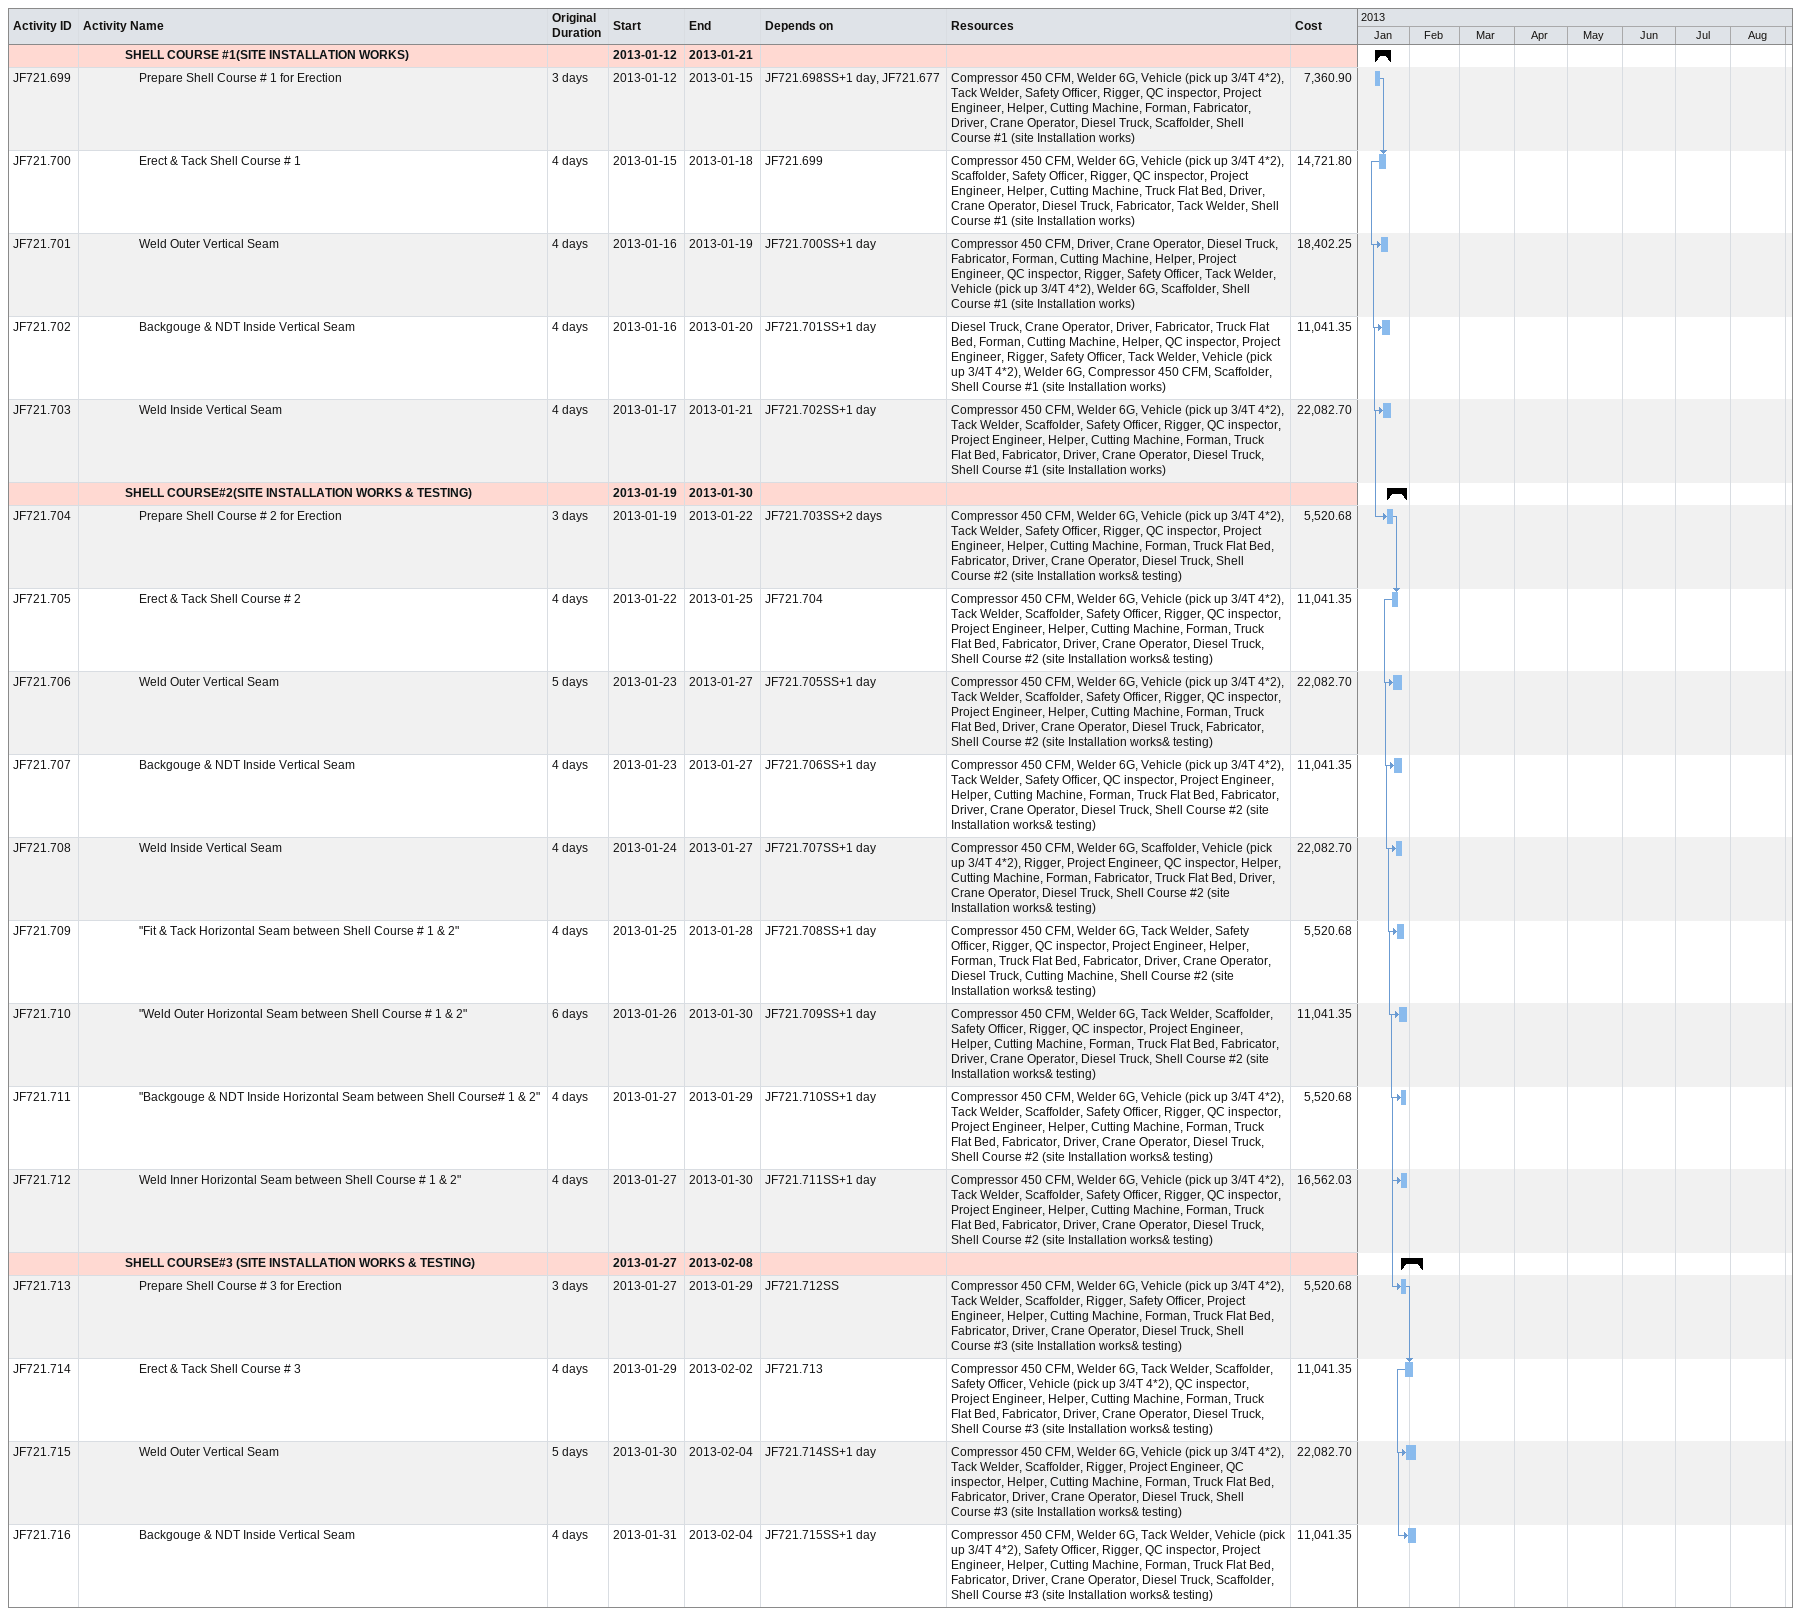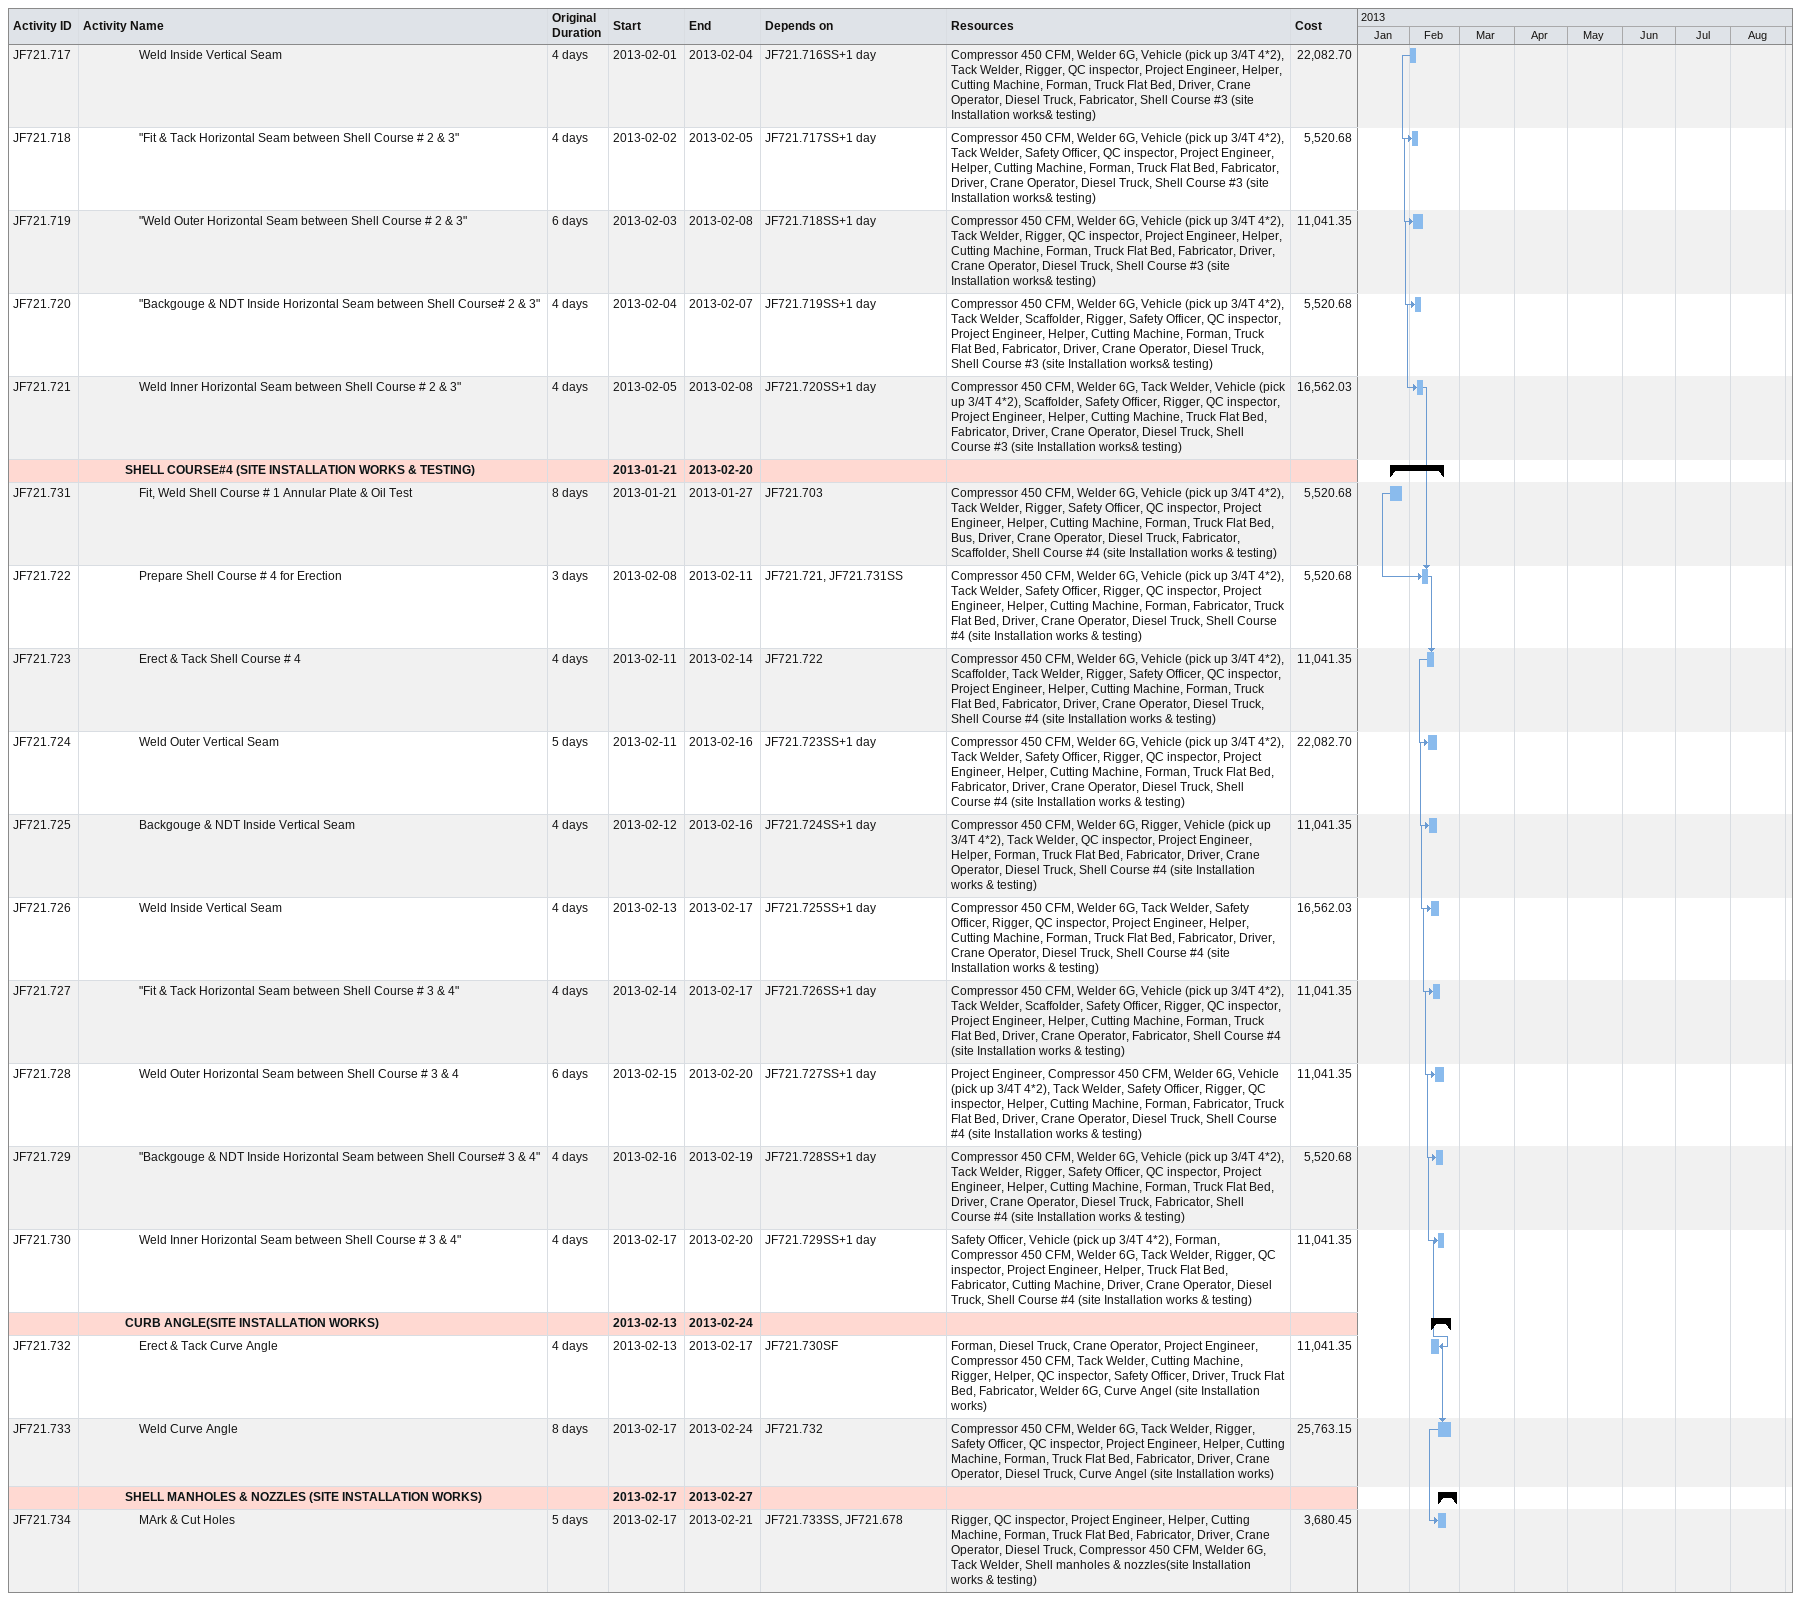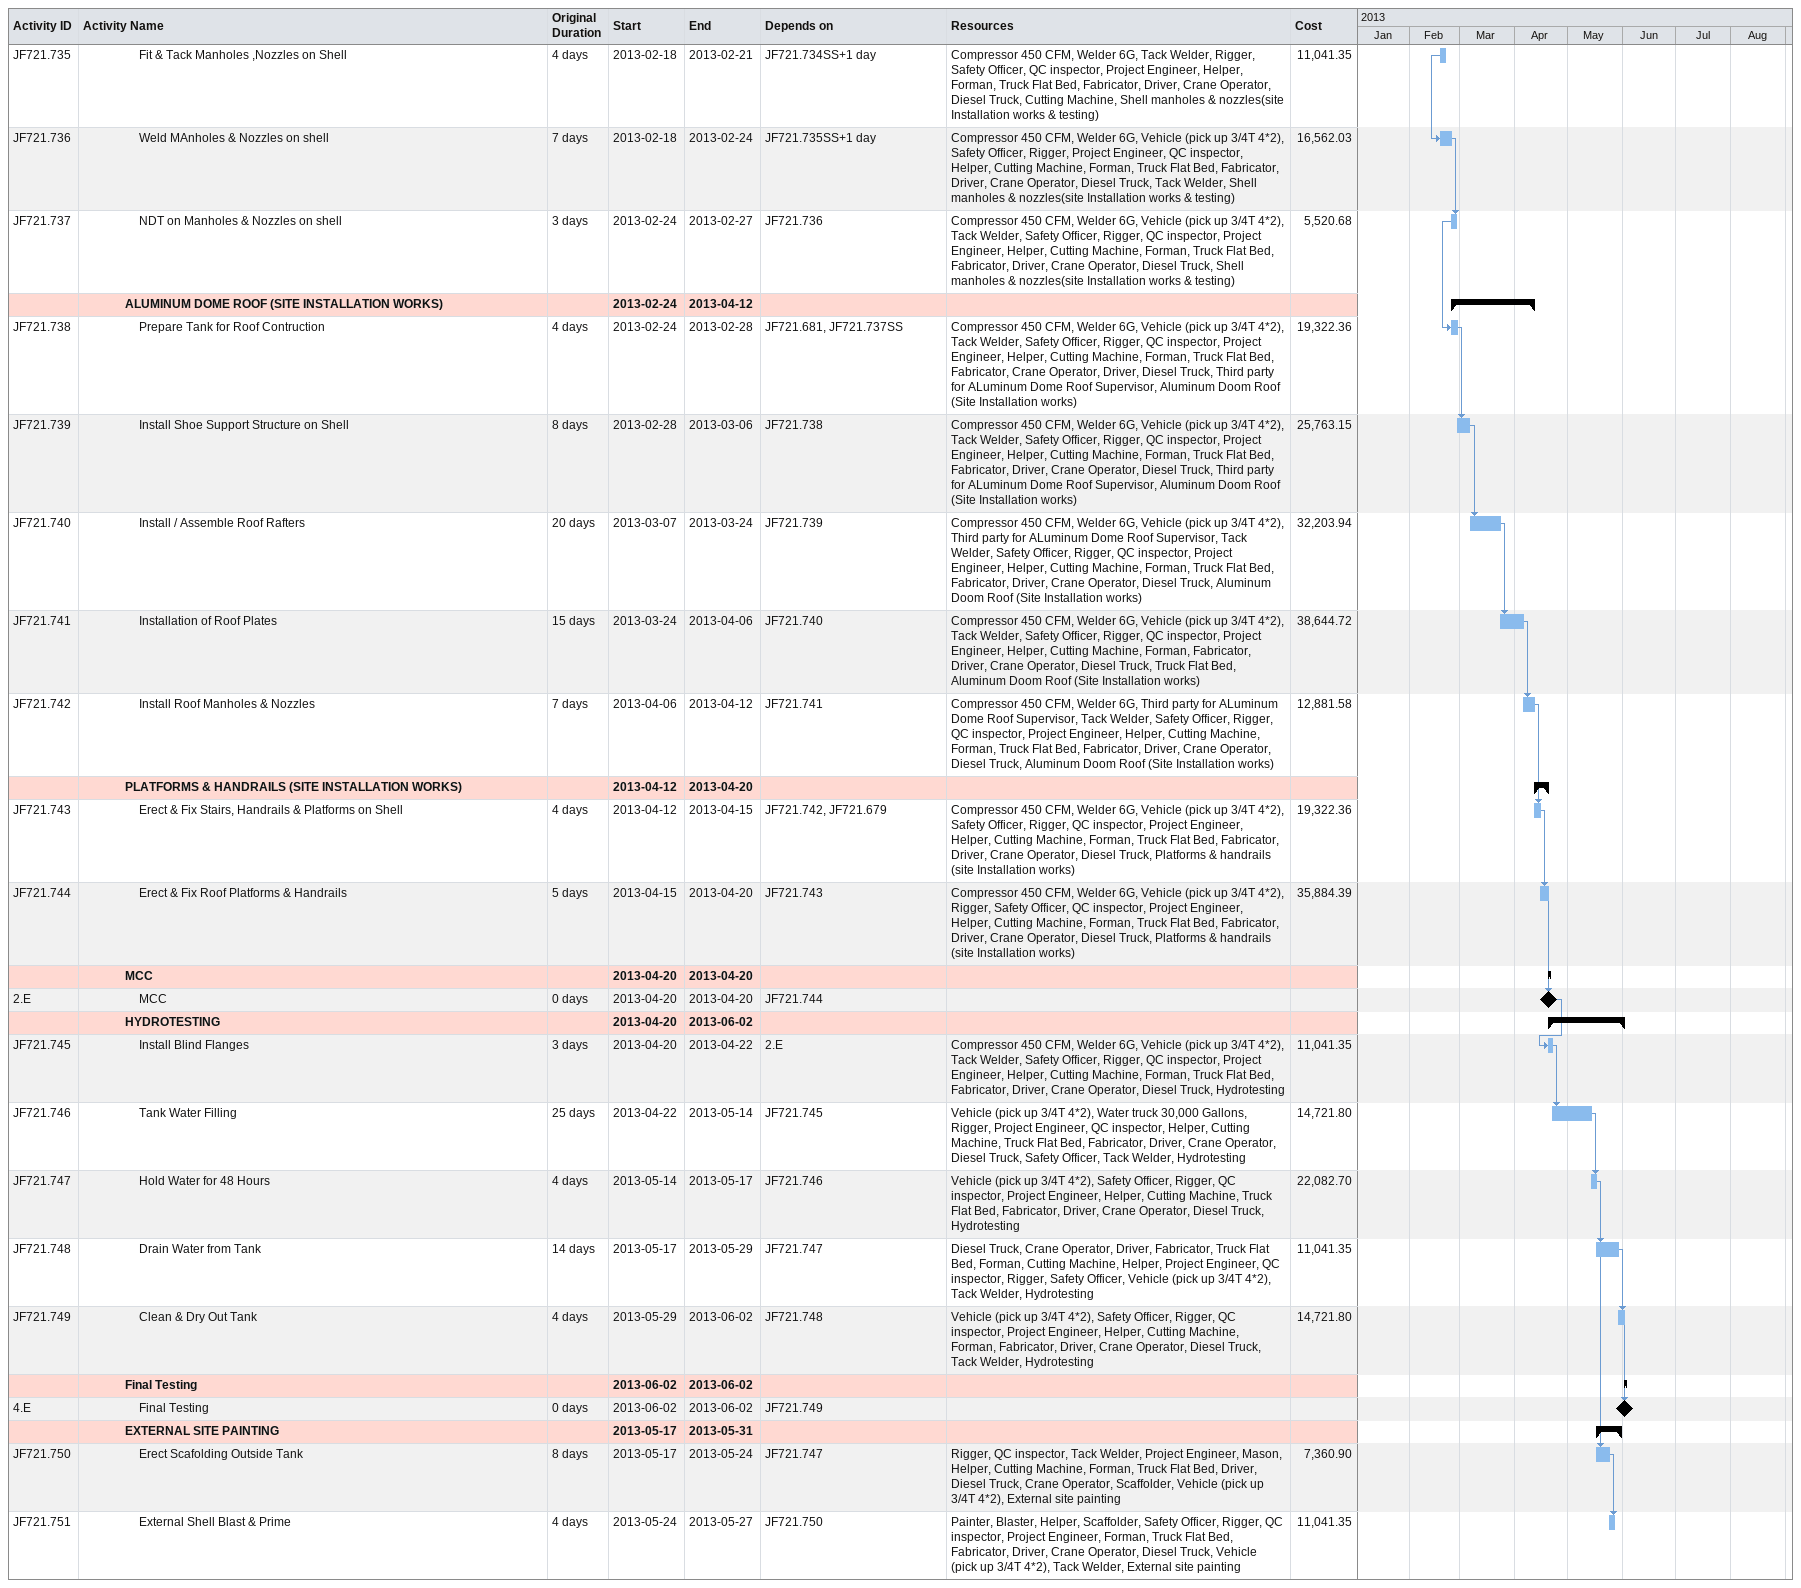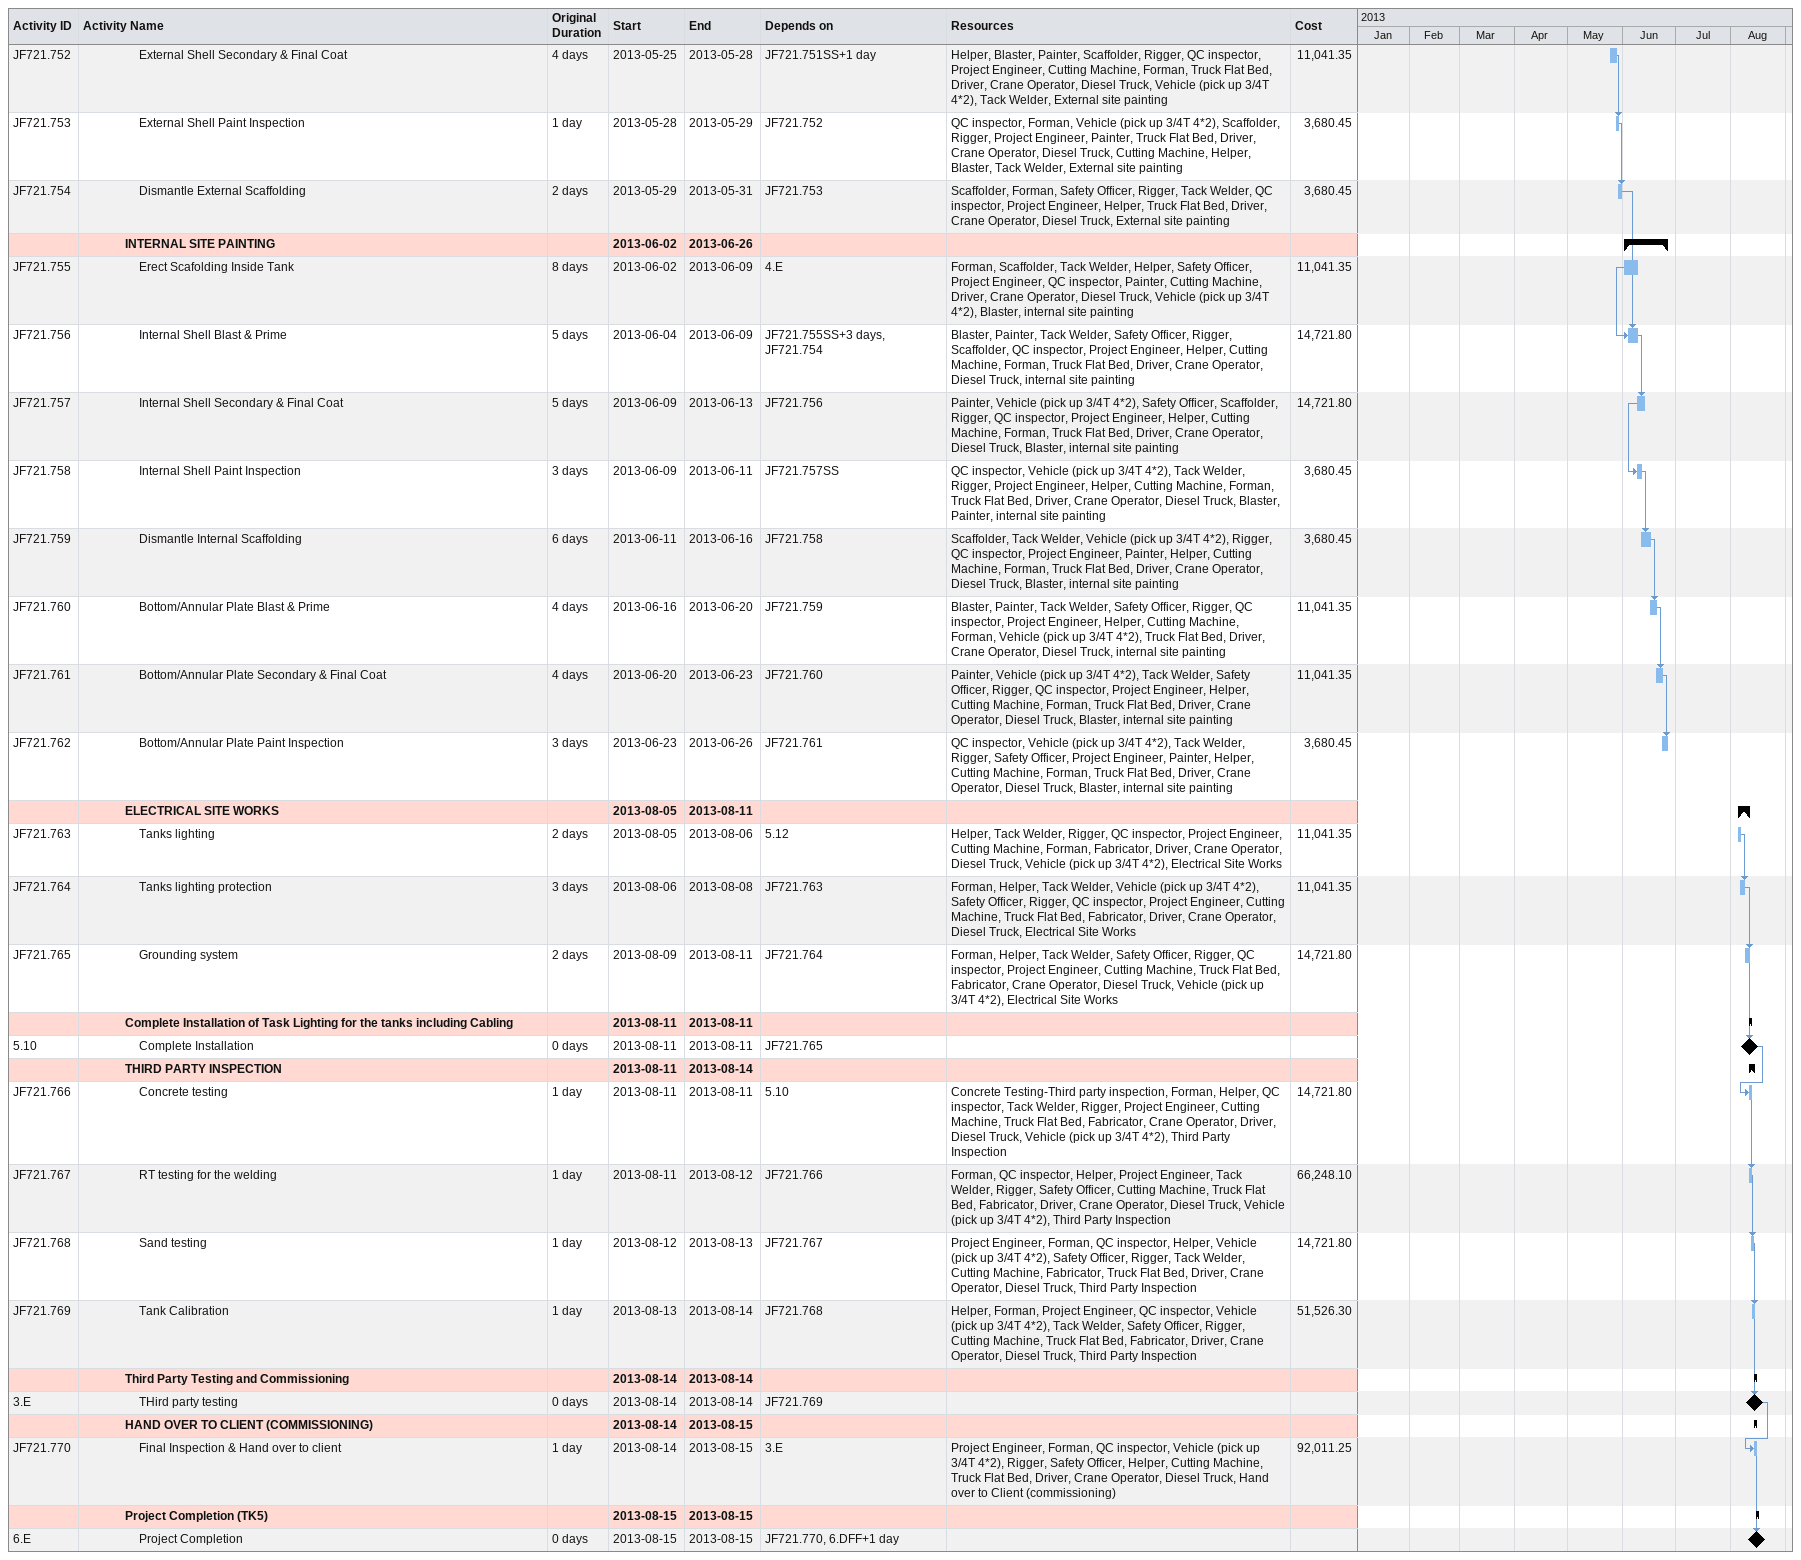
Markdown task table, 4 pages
| ID | Level | Task | Original duration | Start | Finish | Predecessors | Resources | Cost |
|---|---|---|---|---|---|---|---|---|
|  | 4 | **SHELL COURSE #1(SITE INSTALLATION WORKS)** |  | 2013-01-12 | 2013-01-21 |  |  |  |
| JF721.699 | 5 | Prepare Shell Course # 1 for Erection | 3d | 2013-01-12 | 2013-01-15 | JF721.698SS+1d, JF721.677 | Compressor 450 CFM, Welder 6G, Vehicle (pick up 3/4T 4*2), Tack Welder, Safety Officer, Rigger, QC inspector, Project Engineer, Helper, Cutting Machine, Forman, Fabricator, Driver, Crane Operator, Diesel Truck, Scaffolder, Shell Course #1 (site Installation works) | 7360.90 |
| JF721.700 | 5 | Erect & Tack Shell Course # 1 | 4d | 2013-01-15 | 2013-01-18 | JF721.699 | Compressor 450 CFM, Welder 6G, Vehicle (pick up 3/4T 4*2), Scaffolder, Safety Officer, Rigger, QC inspector, Project Engineer, Helper, Cutting Machine, Truck Flat Bed, Driver, Crane Operator, Diesel Truck, Fabricator, Tack Welder, Shell Course #1 (site Installation works) | 14721.80 |
| JF721.701 | 5 | Weld Outer Vertical Seam | 4d | 2013-01-16 | 2013-01-19 | JF721.700SS+1d | Compressor 450 CFM, Driver, Crane Operator, Diesel Truck, Fabricator, Forman, Cutting Machine, Helper, Project Engineer, QC inspector, Rigger, Safety Officer, Tack Welder, Vehicle (pick up 3/4T 4*2), Welder 6G, Scaffolder, Shell Course #1 (site Installation works) | 18402.25 |
| JF721.702 | 5 | Backgouge & NDT Inside Vertical Seam | 4d | 2013-01-16 | 2013-01-20 | JF721.701SS+1d | Diesel Truck, Crane Operator, Driver, Fabricator, Truck Flat Bed, Forman, Cutting Machine, Helper, QC inspector, Project Engineer, Rigger, Safety Officer, Tack Welder, Vehicle (pick up 3/4T 4*2), Welder 6G, Compressor 450 CFM, Scaffolder, Shell Course #1 (site Installation works) | 11041.35 |
| JF721.703 | 5 | Weld Inside Vertical Seam | 4d | 2013-01-17 | 2013-01-21 | JF721.702SS+1d | Compressor 450 CFM, Welder 6G, Vehicle (pick up 3/4T 4*2), Tack Welder, Scaffolder, Safety Officer, Rigger, QC inspector, Project Engineer, Helper, Cutting Machine, Forman, Truck Flat Bed, Fabricator, Driver, Crane Operator, Diesel Truck, Shell Course #1 (site Installation works) | 22082.70 |
|  | 4 | **SHELL COURSE#2(SITE INSTALLATION WORKS & TESTING)** |  | 2013-01-19 | 2013-01-30 |  |  |  |
| JF721.704 | 5 | Prepare Shell Course # 2 for Erection | 3d | 2013-01-19 | 2013-01-22 | JF721.703SS+2d | Compressor 450 CFM, Welder 6G, Vehicle (pick up 3/4T 4*2), Tack Welder, Safety Officer, Rigger, QC inspector, Project Engineer, Helper, Cutting Machine, Forman, Truck Flat Bed, Fabricator, Driver, Crane Operator, Diesel Truck, Shell Course #2 (site Installation works& testing) | 5520.68 |
| JF721.705 | 5 | Erect & Tack Shell Course # 2 | 4d | 2013-01-22 | 2013-01-25 | JF721.704 | Compressor 450 CFM, Welder 6G, Vehicle (pick up 3/4T 4*2), Tack Welder, Scaffolder, Safety Officer, Rigger, QC inspector, Project Engineer, Helper, Cutting Machine, Forman, Truck Flat Bed, Fabricator, Driver, Crane Operator, Diesel Truck, Shell Course #2 (site Installation works& testing) | 11041.35 |
| JF721.706 | 5 | Weld Outer Vertical Seam | 5d | 2013-01-23 | 2013-01-27 | JF721.705SS+1d | Compressor 450 CFM, Welder 6G, Vehicle (pick up 3/4T 4*2), Tack Welder, Scaffolder, Safety Officer, Rigger, QC inspector, Project Engineer, Helper, Cutting Machine, Forman, Truck Flat Bed, Driver, Crane Operator, Diesel Truck, Fabricator, Shell Course #2 (site Installation works& testing) | 22082.70 |
| JF721.707 | 5 | Backgouge & NDT Inside Vertical Seam | 4d | 2013-01-23 | 2013-01-27 | JF721.706SS+1d | Compressor 450 CFM, Welder 6G, Vehicle (pick up 3/4T 4*2), Tack Welder, Safety Officer, QC inspector, Project Engineer, Helper, Cutting Machine, Forman, Truck Flat Bed, Fabricator, Driver, Crane Operator, Diesel Truck, Shell Course #2 (site Installation works& testing) | 11041.35 |
| JF721.708 | 5 | Weld Inside Vertical Seam | 4d | 2013-01-24 | 2013-01-27 | JF721.707SS+1d | Compressor 450 CFM, Welder 6G, Scaffolder, Vehicle (pick up 3/4T 4*2), Rigger, Project Engineer, QC inspector, Helper, Cutting Machine, Forman, Fabricator, Truck Flat Bed, Driver, Crane Operator, Diesel Truck, Shell Course #2 (site Installation works& testing) | 22082.70 |
| JF721.709 | 5 | "Fit & Tack Horizontal Seam between Shell Course # 1 & 2" | 4d | 2013-01-25 | 2013-01-28 | JF721.708SS+1d | Compressor 450 CFM, Welder 6G, Tack Welder, Safety Officer, Rigger, QC inspector, Project Engineer, Helper, Forman, Truck Flat Bed, Fabricator, Driver, Crane Operator, Diesel Truck, Cutting Machine, Shell Course #2 (site Installation works& testing) | 5520.68 |
| JF721.710 | 5 | "Weld Outer Horizontal Seam between Shell Course # 1 & 2" | 6d | 2013-01-26 | 2013-01-30 | JF721.709SS+1d | Compressor 450 CFM, Welder 6G, Tack Welder, Scaffolder, Safety Officer, Rigger, QC inspector, Project Engineer, Helper, Cutting Machine, Forman, Truck Flat Bed, Fabricator, Driver, Crane Operator, Diesel Truck, Shell Course #2 (site Installation works& testing) | 11041.35 |
| JF721.711 | 5 | "Backgouge & NDT Inside Horizontal Seam between Shell Course# 1 & 2" | 4d | 2013-01-27 | 2013-01-29 | JF721.710SS+1d | Compressor 450 CFM, Welder 6G, Vehicle (pick up 3/4T 4*2), Tack Welder, Scaffolder, Safety Officer, Rigger, QC inspector, Project Engineer, Helper, Cutting Machine, Forman, Truck Flat Bed, Fabricator, Driver, Crane Operator, Diesel Truck, Shell Course #2 (site Installation works& testing) | 5520.68 |
| JF721.712 | 5 | Weld Inner Horizontal Seam between Shell Course # 1 & 2" | 4d | 2013-01-27 | 2013-01-30 | JF721.711SS+1d | Compressor 450 CFM, Welder 6G, Vehicle (pick up 3/4T 4*2), Tack Welder, Scaffolder, Safety Officer, Rigger, QC inspector, Project Engineer, Helper, Cutting Machine, Forman, Truck Flat Bed, Fabricator, Driver, Crane Operator, Diesel Truck, Shell Course #2 (site Installation works& testing) | 16562.03 |
|  | 4 | **SHELL COURSE#3 (SITE INSTALLATION WORKS & TESTING)** |  | 2013-01-27 | 2013-02-08 |  |  |  |
| JF721.713 | 5 | Prepare Shell Course # 3 for Erection | 3d | 2013-01-27 | 2013-01-29 | JF721.712SS | Compressor 450 CFM, Welder 6G, Vehicle (pick up 3/4T 4*2), Tack Welder, Scaffolder, Rigger, Safety Officer, Project Engineer, Helper, Cutting Machine, Forman, Truck Flat Bed, Fabricator, Driver, Crane Operator, Diesel Truck, Shell Course #3 (site Installation works& testing) | 5520.68 |
| JF721.714 | 5 | Erect & Tack Shell Course # 3 | 4d | 2013-01-29 | 2013-02-02 | JF721.713 | Compressor 450 CFM, Welder 6G, Tack Welder, Scaffolder, Safety Officer, Vehicle (pick up 3/4T 4*2), QC inspector, Project Engineer, Helper, Cutting Machine, Forman, Truck Flat Bed, Fabricator, Driver, Crane Operator, Diesel Truck, Shell Course #3 (site Installation works& testing) | 11041.35 |
| JF721.715 | 5 | Weld Outer Vertical Seam | 5d | 2013-01-30 | 2013-02-04 | JF721.714SS+1d | Compressor 450 CFM, Welder 6G, Vehicle (pick up 3/4T 4*2), Tack Welder, Scaffolder, Rigger, Project Engineer, QC inspector, Helper, Cutting Machine, Forman, Truck Flat Bed, Fabricator, Driver, Crane Operator, Diesel Truck, Shell Course #3 (site Installation works& testing) | 22082.70 |
| JF721.716 | 5 | Backgouge & NDT Inside Vertical Seam | 4d | 2013-01-31 | 2013-02-04 | JF721.715SS+1d | Compressor 450 CFM, Welder 6G, Tack Welder, Vehicle (pick up 3/4T 4*2), Safety Officer, Rigger, QC inspector, Project Engineer, Helper, Cutting Machine, Forman, Truck Flat Bed, Fabricator, Driver, Crane Operator, Diesel Truck, Scaffolder, Shell Course #3 (site Installation works& testing) | 11041.35 |
| JF721.717 | 5 | Weld Inside Vertical Seam | 4d | 2013-02-01 | 2013-02-04 | JF721.716SS+1d | Compressor 450 CFM, Welder 6G, Vehicle (pick up 3/4T 4*2), Tack Welder, Rigger, QC inspector, Project Engineer, Helper, Cutting Machine, Forman, Truck Flat Bed, Driver, Crane Operator, Diesel Truck, Fabricator, Shell Course #3 (site Installation works& testing) | 22082.70 |
| JF721.718 | 5 | "Fit & Tack Horizontal Seam between Shell Course # 2 & 3" | 4d | 2013-02-02 | 2013-02-05 | JF721.717SS+1d | Compressor 450 CFM, Welder 6G, Vehicle (pick up 3/4T 4*2), Tack Welder, Safety Officer, QC inspector, Project Engineer, Helper, Cutting Machine, Forman, Truck Flat Bed, Fabricator, Driver, Crane Operator, Diesel Truck, Shell Course #3 (site Installation works& testing) | 5520.68 |
| JF721.719 | 5 | "Weld Outer Horizontal Seam between Shell Course # 2 & 3" | 6d | 2013-02-03 | 2013-02-08 | JF721.718SS+1d | Compressor 450 CFM, Welder 6G, Vehicle (pick up 3/4T 4*2), Tack Welder, Rigger, QC inspector, Project Engineer, Helper, Cutting Machine, Forman, Truck Flat Bed, Fabricator, Driver, Crane Operator, Diesel Truck, Shell Course #3 (site Installation works& testing) | 11041.35 |
| JF721.720 | 5 | "Backgouge & NDT Inside Horizontal Seam between Shell Course# 2 & 3" | 4d | 2013-02-04 | 2013-02-07 | JF721.719SS+1d | Compressor 450 CFM, Welder 6G, Vehicle (pick up 3/4T 4*2), Tack Welder, Scaffolder, Rigger, Safety Officer, QC inspector, Project Engineer, Helper, Cutting Machine, Forman, Truck Flat Bed, Fabricator, Driver, Crane Operator, Diesel Truck, Shell Course #3 (site Installation works& testing) | 5520.68 |
| JF721.721 | 5 | Weld Inner Horizontal Seam between Shell Course # 2 & 3" | 4d | 2013-02-05 | 2013-02-08 | JF721.720SS+1d | Compressor 450 CFM, Welder 6G, Tack Welder, Vehicle (pick up 3/4T 4*2), Scaffolder, Safety Officer, Rigger, QC inspector, Project Engineer, Helper, Cutting Machine, Truck Flat Bed, Fabricator, Driver, Crane Operator, Diesel Truck, Shell Course #3 (site Installation works& testing) | 16562.03 |
|  | 4 | **SHELL COURSE#4 (SITE INSTALLATION WORKS & TESTING)** |  | 2013-01-21 | 2013-02-20 |  |  |  |
| JF721.731 | 5 | Fit, Weld Shell Course # 1 Annular Plate & Oil Test | 8d | 2013-01-21 | 2013-01-27 | JF721.703 | Compressor 450 CFM, Welder 6G, Vehicle (pick up 3/4T 4*2), Tack Welder, Rigger, Safety Officer, QC inspector, Project Engineer, Helper, Cutting Machine, Forman, Truck Flat Bed, Bus, Driver, Crane Operator, Diesel Truck, Fabricator, Scaffolder, Shell Course #4 (site Installation works & testing) | 5520.68 |
| JF721.722 | 5 | Prepare Shell Course # 4 for Erection | 3d | 2013-02-08 | 2013-02-11 | JF721.721, JF721.731SS | Compressor 450 CFM, Welder 6G, Vehicle (pick up 3/4T 4*2), Tack Welder, Safety Officer, Rigger, QC inspector, Project Engineer, Helper, Cutting Machine, Forman, Fabricator, Truck Flat Bed, Driver, Crane Operator, Diesel Truck, Shell Course #4 (site Installation works & testing) | 5520.68 |
| JF721.723 | 5 | Erect & Tack Shell Course # 4 | 4d | 2013-02-11 | 2013-02-14 | JF721.722 | Compressor 450 CFM, Welder 6G, Vehicle (pick up 3/4T 4*2), Scaffolder, Tack Welder, Rigger, Safety Officer, QC inspector, Project Engineer, Helper, Cutting Machine, Forman, Truck Flat Bed, Fabricator, Driver, Crane Operator, Diesel Truck, Shell Course #4 (site Installation works & testing) | 11041.35 |
| JF721.724 | 5 | Weld Outer Vertical Seam | 5d | 2013-02-11 | 2013-02-16 | JF721.723SS+1d | Compressor 450 CFM, Welder 6G, Vehicle (pick up 3/4T 4*2), Tack Welder, Safety Officer, Rigger, QC inspector, Project Engineer, Helper, Cutting Machine, Forman, Truck Flat Bed, Fabricator, Driver, Crane Operator, Diesel Truck, Shell Course #4 (site Installation works & testing) | 22082.70 |
| JF721.725 | 5 | Backgouge & NDT Inside Vertical Seam | 4d | 2013-02-12 | 2013-02-16 | JF721.724SS+1d | Compressor 450 CFM, Welder 6G, Rigger, Vehicle (pick up 3/4T 4*2), Tack Welder, QC inspector, Project Engineer, Helper, Forman, Truck Flat Bed, Fabricator, Driver, Crane Operator, Diesel Truck, Shell Course #4 (site Installation works & testing) | 11041.35 |
| JF721.726 | 5 | Weld Inside Vertical Seam | 4d | 2013-02-13 | 2013-02-17 | JF721.725SS+1d | Compressor 450 CFM, Welder 6G, Tack Welder, Safety Officer, Rigger, QC inspector, Project Engineer, Helper, Cutting Machine, Forman, Truck Flat Bed, Fabricator, Driver, Crane Operator, Diesel Truck, Shell Course #4 (site Installation works & testing) | 16562.03 |
| JF721.727 | 5 | "Fit & Tack Horizontal Seam between Shell Course # 3 & 4" | 4d | 2013-02-14 | 2013-02-17 | JF721.726SS+1d | Compressor 450 CFM, Welder 6G, Vehicle (pick up 3/4T 4*2), Tack Welder, Scaffolder, Safety Officer, Rigger, QC inspector, Project Engineer, Helper, Cutting Machine, Forman, Truck Flat Bed, Driver, Crane Operator, Fabricator, Shell Course #4 (site Installation works & testing) | 11041.35 |
| JF721.728 | 5 | Weld Outer Horizontal Seam between Shell Course # 3 & 4 | 6d | 2013-02-15 | 2013-02-20 | JF721.727SS+1d | Project Engineer, Compressor 450 CFM, Welder 6G, Vehicle (pick up 3/4T 4*2), Tack Welder, Safety Officer, Rigger, QC inspector, Helper, Cutting Machine, Forman, Fabricator, Truck Flat Bed, Driver, Crane Operator, Diesel Truck, Shell Course #4 (site Installation works & testing) | 11041.35 |
| JF721.729 | 5 | "Backgouge & NDT Inside Horizontal Seam between Shell Course# 3 & 4" | 4d | 2013-02-16 | 2013-02-19 | JF721.728SS+1d | Compressor 450 CFM, Welder 6G, Vehicle (pick up 3/4T 4*2), Tack Welder, Rigger, Safety Officer, QC inspector, Project Engineer, Helper, Cutting Machine, Forman, Truck Flat Bed, Driver, Crane Operator, Diesel Truck, Fabricator, Shell Course #4 (site Installation works & testing) | 5520.68 |
| JF721.730 | 5 | Weld Inner Horizontal Seam between Shell Course # 3 & 4" | 4d | 2013-02-17 | 2013-02-20 | JF721.729SS+1d | Safety Officer, Vehicle (pick up 3/4T 4*2), Forman, Compressor 450 CFM, Welder 6G, Tack Welder, Rigger, QC inspector, Project Engineer, Helper, Truck Flat Bed, Fabricator, Cutting Machine, Driver, Crane Operator, Diesel Truck, Shell Course #4 (site Installation works & testing) | 11041.35 |
|  | 4 | **CURB ANGLE(SITE INSTALLATION WORKS)** |  | 2013-02-13 | 2013-02-24 |  |  |  |
| JF721.732 | 5 | Erect & Tack Curve Angle | 4d | 2013-02-13 | 2013-02-17 | JF721.730SF | Forman, Diesel Truck, Crane Operator, Project Engineer, Compressor 450 CFM, Tack Welder, Cutting Machine, Rigger, Helper, QC inspector, Safety Officer, Driver, Truck Flat Bed, Fabricator, Welder 6G, Curve Angel (site Installation works) | 11041.35 |
| JF721.733 | 5 | Weld Curve Angle | 8d | 2013-02-17 | 2013-02-24 | JF721.732 | Compressor 450 CFM, Welder 6G, Tack Welder, Rigger, Safety Officer, QC inspector, Project Engineer, Helper, Cutting Machine, Forman, Truck Flat Bed, Fabricator, Driver, Crane Operator, Diesel Truck, Curve Angel (site Installation works) | 25763.15 |
|  | 4 | **SHELL MANHOLES & NOZZLES (SITE INSTALLATION WORKS)** |  | 2013-02-17 | 2013-02-27 |  |  |  |
| JF721.734 | 5 | MArk & Cut Holes | 5d | 2013-02-17 | 2013-02-21 | JF721.733SS, JF721.678 | Rigger, QC inspector, Project Engineer, Helper, Cutting Machine, Forman, Truck Flat Bed, Fabricator, Driver, Crane Operator, Diesel Truck, Compressor 450 CFM, Welder 6G, Tack Welder, Shell manholes & nozzles(site Installation works & testing) | 3680.45 |
| JF721.735 | 5 | Fit & Tack Manholes ,Nozzles on Shell | 4d | 2013-02-18 | 2013-02-21 | JF721.734SS+1d | Compressor 450 CFM, Welder 6G, Tack Welder, Rigger, Safety Officer, QC inspector, Project Engineer, Helper, Forman, Truck Flat Bed, Fabricator, Driver, Crane Operator, Diesel Truck, Cutting Machine, Shell manholes & nozzles(site Installation works & testing) | 11041.35 |
| JF721.736 | 5 | Weld MAnholes & Nozzles on shell | 7d | 2013-02-18 | 2013-02-24 | JF721.735SS+1d | Compressor 450 CFM, Welder 6G, Vehicle (pick up 3/4T 4*2), Safety Officer, Rigger, Project Engineer, QC inspector, Helper, Cutting Machine, Forman, Truck Flat Bed, Fabricator, Driver, Crane Operator, Diesel Truck, Tack Welder, Shell manholes & nozzles(site Installation works & testing) | 16562.03 |
| JF721.737 | 5 | NDT on Manholes & Nozzles on shell | 3d | 2013-02-24 | 2013-02-27 | JF721.736 | Compressor 450 CFM, Welder 6G, Vehicle (pick up 3/4T 4*2), Tack Welder, Safety Officer, Rigger, QC inspector, Project Engineer, Helper, Cutting Machine, Forman, Truck Flat Bed, Fabricator, Driver, Crane Operator, Diesel Truck, Shell manholes & nozzles(site Installation works & testing) | 5520.68 |
|  | 4 | **ALUMINUM DOME ROOF (SITE INSTALLATION WORKS)** |  | 2013-02-24 | 2013-04-12 |  |  |  |
| JF721.738 | 5 | Prepare Tank for Roof Contruction | 4d | 2013-02-24 | 2013-02-28 | JF721.681, JF721.737SS | Compressor 450 CFM, Welder 6G, Vehicle (pick up 3/4T 4*2), Tack Welder, Safety Officer, Rigger, QC inspector, Project Engineer, Helper, Cutting Machine, Forman, Truck Flat Bed, Fabricator, Crane Operator, Driver, Diesel Truck, Third party for ALuminum Dome Roof Supervisor, Aluminum Doom Roof (Site Installation works) | 19322.36 |
| JF721.739 | 5 | Install Shoe Support Structure on Shell | 8d | 2013-02-28 | 2013-03-06 | JF721.738 | Compressor 450 CFM, Welder 6G, Vehicle (pick up 3/4T 4*2), Tack Welder, Safety Officer, Rigger, QC inspector, Project Engineer, Helper, Cutting Machine, Forman, Truck Flat Bed, Fabricator, Driver, Crane Operator, Diesel Truck, Third party for ALuminum Dome Roof Supervisor, Aluminum Doom Roof (Site Installation works) | 25763.15 |
| JF721.740 | 5 | Install / Assemble Roof Rafters | 20d | 2013-03-07 | 2013-03-24 | JF721.739 | Compressor 450 CFM, Welder 6G, Vehicle (pick up 3/4T 4*2), Third party for ALuminum Dome Roof Supervisor, Tack Welder, Safety Officer, Rigger, QC inspector, Project Engineer, Helper, Cutting Machine, Forman, Truck Flat Bed, Fabricator, Driver, Crane Operator, Diesel Truck, Aluminum Doom Roof (Site Installation works) | 32203.94 |
| JF721.741 | 5 | Installation of Roof Plates | 15d | 2013-03-24 | 2013-04-06 | JF721.740 | Compressor 450 CFM, Welder 6G, Vehicle (pick up 3/4T 4*2), Tack Welder, Safety Officer, Rigger, QC inspector, Project Engineer, Helper, Cutting Machine, Forman, Fabricator, Driver, Crane Operator, Diesel Truck, Truck Flat Bed, Aluminum Doom Roof (Site Installation works) | 38644.72 |
| JF721.742 | 5 | Install Roof Manholes & Nozzles | 7d | 2013-04-06 | 2013-04-12 | JF721.741 | Compressor 450 CFM, Welder 6G, Third party for ALuminum Dome Roof Supervisor, Tack Welder, Safety Officer, Rigger, QC inspector, Project Engineer, Helper, Cutting Machine, Forman, Truck Flat Bed, Fabricator, Driver, Crane Operator, Diesel Truck, Aluminum Doom Roof (Site Installation works) | 12881.58 |
|  | 4 | **PLATFORMS & HANDRAILS (SITE INSTALLATION WORKS)** |  | 2013-04-12 | 2013-04-20 |  |  |  |
| JF721.743 | 5 | Erect & Fix Stairs, Handrails & Platforms on Shell | 4d | 2013-04-12 | 2013-04-15 | JF721.742, JF721.679 | Compressor 450 CFM, Welder 6G, Vehicle (pick up 3/4T 4*2), Safety Officer, Rigger, QC inspector, Project Engineer, Helper, Cutting Machine, Forman, Truck Flat Bed, Fabricator, Driver, Crane Operator, Diesel Truck, Platforms & handrails (site Installation works) | 19322.36 |
| JF721.744 | 5 | Erect & Fix Roof Platforms & Handrails | 5d | 2013-04-15 | 2013-04-20 | JF721.743 | Compressor 450 CFM, Welder 6G, Vehicle (pick up 3/4T 4*2), Rigger, Safety Officer, QC inspector, Project Engineer, Helper, Cutting Machine, Forman, Truck Flat Bed, Fabricator, Driver, Crane Operator, Diesel Truck, Platforms & handrails (site Installation works) | 35884.39 |
|  | 4 | **MCC** |  | 2013-04-20 | 2013-04-20 |  |  |  |
| 2.E | 5 | MCC | 0d | 2013-04-20 | 2013-04-20 | JF721.744 |  |  |
|  | 4 | **HYDROTESTING** |  | 2013-04-20 | 2013-06-02 |  |  |  |
| JF721.745 | 5 | Install Blind Flanges | 3d | 2013-04-20 | 2013-04-22 | 2.E | Compressor 450 CFM, Welder 6G, Vehicle (pick up 3/4T 4*2), Tack Welder, Safety Officer, Rigger, QC inspector, Project Engineer, Helper, Cutting Machine, Forman, Truck Flat Bed, Fabricator, Driver, Crane Operator, Diesel Truck, Hydrotesting | 11041.35 |
| JF721.746 | 5 | Tank Water Filling | 25d | 2013-04-22 | 2013-05-14 | JF721.745 | Vehicle (pick up 3/4T 4*2), Water truck 30,000 Gallons, Rigger, Project Engineer, QC inspector, Helper, Cutting Machine, Truck Flat Bed, Fabricator, Driver, Crane Operator, Diesel Truck, Safety Officer, Tack Welder, Hydrotesting | 14721.80 |
| JF721.747 | 5 | Hold Water for 48 Hours | 4d | 2013-05-14 | 2013-05-17 | JF721.746 | Vehicle (pick up 3/4T 4*2), Safety Officer, Rigger, QC inspector, Project Engineer, Helper, Cutting Machine, Truck Flat Bed, Fabricator, Driver, Crane Operator, Diesel Truck, Hydrotesting | 22082.70 |
| JF721.748 | 5 | Drain Water from Tank | 14d | 2013-05-17 | 2013-05-29 | JF721.747 | Diesel Truck, Crane Operator, Driver, Fabricator, Truck Flat Bed, Forman, Cutting Machine, Helper, Project Engineer, QC inspector, Rigger, Safety Officer, Vehicle (pick up 3/4T 4*2), Tack Welder, Hydrotesting | 11041.35 |
| JF721.749 | 5 | Clean & Dry Out Tank | 4d | 2013-05-29 | 2013-06-02 | JF721.748 | Vehicle (pick up 3/4T 4*2), Safety Officer, Rigger, QC inspector, Project Engineer, Helper, Cutting Machine, Forman, Fabricator, Driver, Crane Operator, Diesel Truck, Tack Welder, Hydrotesting | 14721.80 |
|  | 4 | **Final Testing** |  | 2013-06-02 | 2013-06-02 |  |  |  |
| 4.E | 5 | Final Testing | 0d | 2013-06-02 | 2013-06-02 | JF721.749 |  |  |
|  | 4 | **EXTERNAL SITE PAINTING** |  | 2013-05-17 | 2013-05-31 |  |  |  |
| JF721.750 | 5 | Erect Scafolding Outside Tank | 8d | 2013-05-17 | 2013-05-24 | JF721.747 | Rigger, QC inspector, Tack Welder, Project Engineer, Mason, Helper, Cutting Machine, Forman, Truck Flat Bed, Driver, Diesel Truck, Crane Operator, Scaffolder, Vehicle (pick up 3/4T 4*2), External site painting | 7360.90 |
| JF721.751 | 5 | External Shell Blast & Prime | 4d | 2013-05-24 | 2013-05-27 | JF721.750 | Painter, Blaster, Helper, Scaffolder, Safety Officer, Rigger, QC inspector, Project Engineer, Forman, Truck Flat Bed, Fabricator, Driver, Crane Operator, Diesel Truck, Vehicle (pick up 3/4T 4*2), Tack Welder, External site painting | 11041.35 |
| JF721.752 | 5 | External Shell Secondary & Final Coat | 4d | 2013-05-25 | 2013-05-28 | JF721.751SS+1d | Helper, Blaster, Painter, Scaffolder, Rigger, QC inspector, Project Engineer, Cutting Machine, Forman, Truck Flat Bed, Driver, Crane Operator, Diesel Truck, Vehicle (pick up 3/4T 4*2), Tack Welder, External site painting | 11041.35 |
| JF721.753 | 5 | External Shell Paint Inspection | 1d | 2013-05-28 | 2013-05-29 | JF721.752 | QC inspector, Forman, Vehicle (pick up 3/4T 4*2), Scaffolder, Rigger, Project Engineer, Painter, Truck Flat Bed, Driver, Crane Operator, Diesel Truck, Cutting Machine, Helper, Blaster, Tack Welder, External site painting | 3680.45 |
| JF721.754 | 5 | Dismantle External Scaffolding | 2d | 2013-05-29 | 2013-05-31 | JF721.753 | Scaffolder, Forman, Safety Officer, Rigger, Tack Welder, QC inspector, Project Engineer, Helper, Truck Flat Bed, Driver, Crane Operator, Diesel Truck, External site painting | 3680.45 |
|  | 4 | **INTERNAL SITE PAINTING** |  | 2013-06-02 | 2013-06-26 |  |  |  |
| JF721.755 | 5 | Erect Scafolding Inside Tank | 8d | 2013-06-02 | 2013-06-09 | 4.E | Forman, Scaffolder, Tack Welder, Helper, Safety Officer, Project Engineer, QC inspector, Painter, Cutting Machine, Driver, Crane Operator, Diesel Truck, Vehicle (pick up 3/4T 4*2), Blaster, internal site painting | 11041.35 |
| JF721.756 | 5 | Internal Shell Blast & Prime | 5d | 2013-06-04 | 2013-06-09 | JF721.755SS+3d, JF721.754 | Blaster, Painter, Tack Welder, Safety Officer, Rigger, Scaffolder, QC inspector, Project Engineer, Helper, Cutting Machine, Forman, Truck Flat Bed, Driver, Crane Operator, Diesel Truck, internal site painting | 14721.80 |
| JF721.757 | 5 | Internal Shell Secondary & Final Coat | 5d | 2013-06-09 | 2013-06-13 | JF721.756 | Painter, Vehicle (pick up 3/4T 4*2), Safety Officer, Scaffolder, Rigger, QC inspector, Project Engineer, Helper, Cutting Machine, Forman, Truck Flat Bed, Driver, Crane Operator, Diesel Truck, Blaster, internal site painting | 14721.80 |
| JF721.758 | 5 | Internal Shell Paint Inspection | 3d | 2013-06-09 | 2013-06-11 | JF721.757SS | QC inspector, Vehicle (pick up 3/4T 4*2), Tack Welder, Rigger, Project Engineer, Helper, Cutting Machine, Forman, Truck Flat Bed, Driver, Crane Operator, Diesel Truck, Blaster, Painter, internal site painting | 3680.45 |
| JF721.759 | 5 | Dismantle Internal Scaffolding | 6d | 2013-06-11 | 2013-06-16 | JF721.758 | Scaffolder, Tack Welder, Vehicle (pick up 3/4T 4*2), Rigger, QC inspector, Project Engineer, Painter, Helper, Cutting Machine, Forman, Truck Flat Bed, Driver, Crane Operator, Diesel Truck, Blaster, internal site painting | 3680.45 |
| JF721.760 | 5 | Bottom/Annular Plate Blast & Prime | 4d | 2013-06-16 | 2013-06-20 | JF721.759 | Blaster, Painter, Tack Welder, Safety Officer, Rigger, QC inspector, Project Engineer, Helper, Cutting Machine, Forman, Vehicle (pick up 3/4T 4*2), Truck Flat Bed, Driver, Crane Operator, Diesel Truck, internal site painting | 11041.35 |
| JF721.761 | 5 | Bottom/Annular Plate Secondary & Final Coat | 4d | 2013-06-20 | 2013-06-23 | JF721.760 | Painter, Vehicle (pick up 3/4T 4*2), Tack Welder, Safety Officer, Rigger, QC inspector, Project Engineer, Helper, Cutting Machine, Forman, Truck Flat Bed, Driver, Crane Operator, Diesel Truck, Blaster, internal site painting | 11041.35 |
| JF721.762 | 5 | Bottom/Annular Plate Paint Inspection | 3d | 2013-06-23 | 2013-06-26 | JF721.761 | QC inspector, Vehicle (pick up 3/4T 4*2), Tack Welder, Rigger, Safety Officer, Project Engineer, Painter, Helper, Cutting Machine, Forman, Truck Flat Bed, Driver, Crane Operator, Diesel Truck, Blaster, internal site painting | 3680.45 |
|  | 4 | **ELECTRICAL SITE WORKS** |  | 2013-08-05 | 2013-08-11 |  |  |  |
| JF721.763 | 5 | Tanks lighting | 2d | 2013-08-05 | 2013-08-06 | 5.12 | Helper, Tack Welder, Rigger, QC inspector, Project Engineer, Cutting Machine, Forman, Fabricator, Driver, Crane Operator, Diesel Truck, Vehicle (pick up 3/4T 4*2), Electrical Site Works | 11041.35 |
| JF721.764 | 5 | Tanks lighting protection | 3d | 2013-08-06 | 2013-08-08 | JF721.763 | Forman, Helper, Tack Welder, Vehicle (pick up 3/4T 4*2), Safety Officer, Rigger, QC inspector, Project Engineer, Cutting Machine, Truck Flat Bed, Fabricator, Driver, Crane Operator, Diesel Truck, Electrical Site Works | 11041.35 |
| JF721.765 | 5 | Grounding system | 2d | 2013-08-09 | 2013-08-11 | JF721.764 | Forman, Helper, Tack Welder, Safety Officer, Rigger, QC inspector, Project Engineer, Cutting Machine, Truck Flat Bed, Fabricator, Crane Operator, Diesel Truck, Vehicle (pick up 3/4T 4*2), Electrical Site Works | 14721.80 |
|  | 4 | **Complete Installation of Task Lighting for the tanks including Cabling** |  | 2013-08-11 | 2013-08-11 |  |  |  |
| 5.10 | 5 | Complete Installation | 0d | 2013-08-11 | 2013-08-11 | JF721.765 |  |  |
|  | 4 | **THIRD PARTY INSPECTION** |  | 2013-08-11 | 2013-08-14 |  |  |  |
| JF721.766 | 5 | Concrete testing | 1d | 2013-08-11 | 2013-08-11 | 5.10 | Concrete Testing-Third party inspection, Forman, Helper, QC inspector, Tack Welder, Rigger, Project Engineer, Cutting Machine, Truck Flat Bed, Fabricator, Crane Operator, Driver, Diesel Truck, Vehicle (pick up 3/4T 4*2), Third Party Inspection | 14721.80 |
| JF721.767 | 5 | RT testing for the welding | 1d | 2013-08-11 | 2013-08-12 | JF721.766 | Forman, QC inspector, Helper, Project Engineer, Tack Welder, Rigger, Safety Officer, Cutting Machine, Truck Flat Bed, Fabricator, Driver, Crane Operator, Diesel Truck, Vehicle (pick up 3/4T 4*2), Third Party Inspection | 66248.10 |
| JF721.768 | 5 | Sand testing | 1d | 2013-08-12 | 2013-08-13 | JF721.767 | Project Engineer, Forman, QC inspector, Helper, Vehicle (pick up 3/4T 4*2), Safety Officer, Rigger, Tack Welder, Cutting Machine, Fabricator, Truck Flat Bed, Driver, Crane Operator, Diesel Truck, Third Party Inspection | 14721.80 |
| JF721.769 | 5 | Tank Calibration | 1d | 2013-08-13 | 2013-08-14 | JF721.768 | Helper, Forman, Project Engineer, QC inspector, Vehicle (pick up 3/4T 4*2), Tack Welder, Safety Officer, Rigger, Cutting Machine, Truck Flat Bed, Fabricator, Driver, Crane Operator, Diesel Truck, Third Party Inspection | 51526.30 |
|  | 4 | **Third Party Testing and Commissioning** |  | 2013-08-14 | 2013-08-14 |  |  |  |
| 3.E | 5 | THird party testing | 0d | 2013-08-14 | 2013-08-14 | JF721.769 |  |  |
|  | 4 | **HAND OVER TO CLIENT (COMMISSIONING)** |  | 2013-08-14 | 2013-08-15 |  |  |  |
| JF721.770 | 5 | Final Inspection & Hand over to client | 1d | 2013-08-14 | 2013-08-15 | 3.E | Project Engineer, Forman, QC inspector, Vehicle (pick up 3/4T 4*2), Rigger, Safety Officer, Helper, Cutting Machine, Truck Flat Bed, Driver, Crane Operator, Diesel Truck, Hand over to Client (commissioning) | 92011.25 |
|  | 4 | **Project Completion (TK5)** |  | 2013-08-15 | 2013-08-15 |  |  |  |
| 6.E | 5 | Project Completion | 0d | 2013-08-15 | 2013-08-15 | JF721.770, 6.DFF+1d |  |  |
